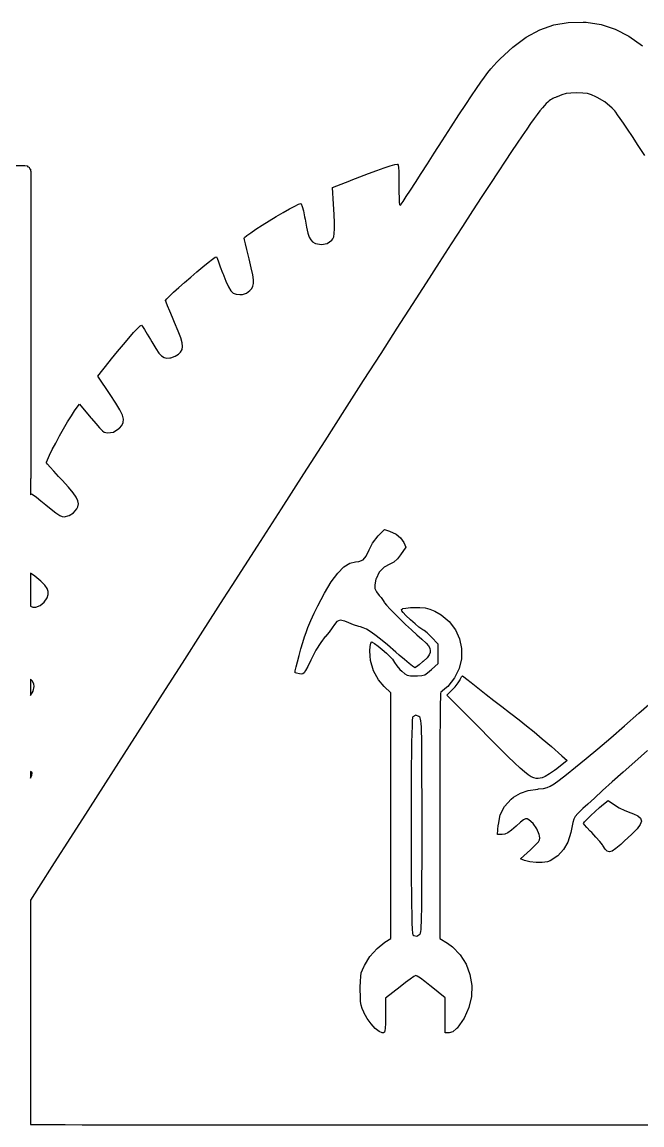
# Model space of a CAD drawing. Extents: x 48.4 to 111, y -108.5 to -46.5.
# Drawn here: x 95.73 to 100.87, y -84.86 to -75.72 of the extents above; entities that cross this region are included whole.
import ezdxf

# ---------------------------------------------------------------- set-up
doc = ezdxf.new("R2010")
doc.units = 0
doc.layers.add('BLACK', color=7, linetype='CONTINUOUS')

msp = doc.modelspace()

# ---------------------------------------------------------------- linework, layer by layer
at = {"layer": 'BLACK', "linetype": 'CONTINUOUS'}
for p, q in [((99.911946, -75.850251), (100.024599, -75.789079)), ((100.024599, -75.789079), (100.139932, -75.748191)), ((100.139932, -75.748191), (100.259562, -75.726874)), ((100.259562, -75.726874), (100.385102, -75.724413)), ((100.385102, -75.724413), (100.408125, -75.725915)), ((100.408125, -75.725915), (100.531578, -75.745077)), ((100.531578, -75.745077), (100.649391, -75.78324)), ((100.649391, -75.78324), (100.763312, -75.841262)), ((99.80036, -75.932422), (99.911946, -75.850251)), ((100.763312, -75.841262), (100.875085, -75.920003)), ((99.694946, -76.0295), (99.80036, -75.932422)), ((99.644258, -76.08282), (99.669006, -76.056115)), ((99.669006, -76.056115), (99.694946, -76.0295)), ((99.565986, -76.179525), (99.593867, -76.142919)), ((99.593867, -76.142919), (99.619585, -76.111219)), ((99.619585, -76.111219), (99.644258, -76.08282)), ((99.499258, -76.273878), (99.534823, -76.222643)), ((99.534823, -76.222643), (99.565986, -76.179525)), ((99.410452, -76.407122), (99.458174, -76.334836)), ((99.458174, -76.334836), (99.499258, -76.273878)), ((100.153643, -76.348747), (100.143433, -76.353062)), ((100.164601, -76.343963), (100.153643, -76.348747)), ((100.168114, -76.342343), (100.164601, -76.343963)), ((100.206782, -76.326013), (100.168114, -76.342343)), ((100.241946, -76.31654), (100.206782, -76.326013)), ((100.282588, -76.312202), (100.241946, -76.31654)), ((100.330236, -76.311266), (100.282588, -76.312202)), ((100.381083, -76.312258), (100.330236, -76.311266)), ((100.418587, -76.316539), (100.381083, -76.312258)), ((100.451845, -76.326067), (100.418587, -76.316539)), ((100.489953, -76.342798), (100.451845, -76.326067)), ((100.500357, -76.34787), (100.489953, -76.342798)), ((100.56295, -76.385589), (100.500357, -76.34787)), ((99.354973, -76.492342), (99.410452, -76.407122)), ((100.04568, -76.43528), (100.026076, -76.459594)), ((100.062806, -76.415341), (100.04568, -76.43528)), ((100.077814, -76.399239), (100.062806, -76.415341)), ((100.091062, -76.386436), (100.077814, -76.399239)), ((100.102907, -76.376394), (100.091062, -76.386436)), ((100.113708, -76.368573), (100.102907, -76.376394)), ((100.123824, -76.362437), (100.113708, -76.368573)), ((100.133613, -76.357446), (100.123824, -76.362437)), ((100.143433, -76.353062), (100.133613, -76.357446)), ((100.622767, -76.437104), (100.56295, -76.385589)), ((100.645151, -76.460259), (100.622767, -76.437104)), ((99.290618, -76.592103), (99.354973, -76.492342)), ((99.978004, -76.523501), (99.948819, -76.564171)), ((100.003637, -76.488822), (99.978004, -76.523501)), ((100.026076, -76.459594), (100.003637, -76.488822)), ((100.654351, -76.471586), (100.645151, -76.460259)), ((100.669303, -76.492041), (100.654351, -76.471586)), ((100.690273, -76.522033), (100.669303, -76.492041)), ((100.717524, -76.561973), (100.690273, -76.522033)), ((99.216268, -76.708008), (99.290618, -76.592103)), ((99.915723, -76.61137), (99.878358, -76.665635)), ((99.948819, -76.564171), (99.915723, -76.61137)), ((100.751324, -76.612271), (100.717524, -76.561973)), ((100.791938, -76.673338), (100.751324, -76.612271)), ((99.150143, -76.811398), (99.216268, -76.708008)), ((99.878358, -76.665635), (99.836366, -76.727506)), ((100.839631, -76.745584), (100.791938, -76.673338)), ((99.789389, -76.79752), (99.737067, -76.876216)), ((99.836366, -76.727506), (99.789389, -76.79752)), ((100.894668, -76.829419), (100.839631, -76.745584)), ((99.042228, -76.979641), (99.094519, -76.898279)), ((99.094519, -76.898279), (99.150143, -76.811398)), ((99.737067, -76.876216), (99.679044, -76.964132)), ((93.218, -76.912), (95.758, -76.912)), ((95.758, -76.912), (95.777134, -76.915806)), ((95.777134, -76.915806), (95.784167, -76.922839)), ((95.784167, -76.922839), (95.793355, -76.926645)), ((95.793355, -76.926645), (95.79716, -76.935832)), ((95.79716, -76.935832), (95.804194, -76.942866)), ((95.804194, -76.942866), (95.804195, -76.952814)), ((95.804195, -76.952814), (95.808, -76.962)), ((95.808, -76.962), (95.808, -79.502)), ((98.533444, -77.006174), (98.605469, -76.979174)), ((98.605469, -76.979174), (98.673856, -76.95437)), ((98.673856, -76.95437), (98.73515, -76.932971)), ((98.73515, -76.932971), (98.785896, -76.916188)), ((98.785896, -76.916188), (98.82264, -76.905231)), ((98.82264, -76.905231), (98.841928, -76.90131)), ((98.841928, -76.90131), (98.844959, -76.902043)), ((98.844959, -76.902043), (98.85024, -76.909778)), ((98.85024, -76.909778), (98.853894, -76.928316)), ((98.853894, -76.928316), (98.856181, -76.960575)), ((98.856181, -76.960575), (98.857363, -77.009472)), ((98.994591, -77.053451), (99.042228, -76.979641)), ((99.679044, -76.964132), (99.614959, -77.061807)), ((98.306538, -77.095557), (98.450061, -77.038581)), ((98.450061, -77.038581), (98.461235, -77.034159)), ((98.461235, -77.034159), (98.533444, -77.006174)), ((98.857363, -77.009472), (98.857699, -77.077922)), ((98.857699, -77.077922), (98.857836, -77.129663)), ((98.952931, -77.117673), (98.994591, -77.053451)), ((99.614959, -77.061807), (99.544456, -77.169778)), ((98.315194, -77.231642), (98.306538, -77.095557)), ((98.857836, -77.129663), (98.858582, -77.181618)), ((98.89283, -77.209217), (98.91857, -77.170273)), ((98.91857, -77.170273), (98.952931, -77.117673)), ((99.544456, -77.169778), (99.467176, -77.288585)), ((97.950117, -77.272128), (97.994071, -77.248528)), ((97.994071, -77.248528), (98.026575, -77.232902)), ((98.026575, -77.232902), (98.044358, -77.227246)), ((98.044358, -77.227246), (98.048119, -77.230419)), ((98.048119, -77.230419), (98.056679, -77.251265)), ((98.056679, -77.251265), (98.066356, -77.288093)), ((98.320336, -77.319001), (98.315194, -77.231642)), ((98.858582, -77.181618), (98.860203, -77.215762)), ((98.860203, -77.215762), (98.862953, -77.23477)), ((98.862953, -77.23477), (98.867084, -77.241317)), ((98.867084, -77.241317), (98.872849, -77.238077)), ((98.872849, -77.238077), (98.877033, -77.232471)), ((98.877033, -77.232471), (98.89283, -77.209217)), ((97.782267, -77.370821), (97.840944, -77.33527)), ((97.840944, -77.33527), (97.897985, -77.301707)), ((97.897985, -77.301707), (97.950117, -77.272128)), ((98.066356, -77.288093), (98.075971, -77.336819)), ((98.075971, -77.336819), (98.079449, -77.356824)), ((98.079449, -77.356824), (98.091773, -77.423152)), ((98.323205, -77.386835), (98.320336, -77.319001)), ((99.467176, -77.288585), (99.38276, -77.418764)), ((97.629126, -77.469446), (97.673087, -77.439905)), ((97.673087, -77.439905), (97.725225, -77.406364)), ((97.725225, -77.406364), (97.782267, -77.370821)), ((98.091773, -77.423152), (98.102813, -77.471564)), ((98.321638, -77.475322), (98.323679, -77.437992)), ((98.323679, -77.437992), (98.323205, -77.386835)), ((99.38276, -77.418764), (99.29085, -77.560855)), ((97.57646, -77.512695), (97.578816, -77.508552)), ((97.579028, -77.527959), (97.57646, -77.512695)), ((97.578816, -77.508552), (97.596612, -77.492994)), ((97.586091, -77.56078), (97.579028, -77.527959)), ((97.596612, -77.492994), (97.629126, -77.469446)), ((98.102813, -77.471564), (98.113924, -77.505546)), ((98.113924, -77.505546), (98.126465, -77.528581)), ((98.126465, -77.528581), (98.141793, -77.544152)), ((98.26298, -77.557539), (98.302496, -77.529464)), ((98.302496, -77.529464), (98.309523, -77.519894)), ((98.309523, -77.519894), (98.31696, -77.501673)), ((98.31696, -77.501673), (98.321638, -77.475322)), ((97.596686, -77.606907), (97.586091, -77.56078)), ((97.609853, -77.662092), (97.596686, -77.606907)), ((98.141793, -77.544152), (98.161265, -77.555743)), ((98.161265, -77.555743), (98.167445, -77.558543)), ((98.167445, -77.558543), (98.215544, -77.567683)), ((98.215544, -77.567683), (98.26298, -77.557539)), ((99.29085, -77.560855), (99.191087, -77.715397)), ((97.232805, -77.75147), (97.276261, -77.716303)), ((97.276261, -77.716303), (97.31148, -77.689045)), ((97.31148, -77.689045), (97.335662, -77.672098)), ((97.335662, -77.672098), (97.346007, -77.667864)), ((97.346007, -77.667864), (97.346077, -77.667961)), ((97.346077, -77.667961), (97.351135, -77.680156)), ((97.351135, -77.680156), (97.362178, -77.709089)), ((97.362178, -77.709089), (97.377629, -77.750574)), ((97.615796, -77.686452), (97.609853, -77.662092)), ((97.633681, -77.760972), (97.615796, -77.686452)), ((99.191087, -77.715397), (99.083114, -77.882926)), ((97.132382, -77.83592), (97.183912, -77.792143)), ((97.183912, -77.792143), (97.232805, -77.75147)), ((97.377629, -77.750574), (97.395911, -77.800425)), ((97.395911, -77.800425), (97.397221, -77.804014)), ((97.397221, -77.804014), (97.422457, -77.870043)), ((97.645755, -77.817284), (97.633681, -77.760972)), ((97.032608, -77.923178), (97.081014, -77.880399)), ((97.081014, -77.880399), (97.132382, -77.83592)), ((97.422457, -77.870043), (97.443993, -77.917512)), ((97.652107, -77.858873), (97.645755, -77.817284)), ((97.647986, -77.911814), (97.652821, -77.889222)), ((97.652821, -77.889222), (97.652107, -77.858873)), ((99.083114, -77.882926), (98.966572, -78.063982)), ((96.933166, -78.017291), (96.955885, -77.994026)), ((96.955885, -77.994026), (96.989965, -77.961854)), ((96.989965, -77.961854), (97.032608, -77.923178)), ((97.443993, -77.917512), (97.464168, -77.949343)), ((97.464168, -77.949343), (97.485325, -77.968461)), ((97.485325, -77.968461), (97.509804, -77.977789)), ((97.509804, -77.977789), (97.539947, -77.980248)), ((97.539947, -77.980248), (97.56264, -77.979215)), ((97.56264, -77.979215), (97.593877, -77.970062)), ((97.593877, -77.970062), (97.62228, -77.947396)), ((97.62228, -77.947396), (97.637687, -77.930134)), ((97.637687, -77.930134), (97.647986, -77.911814)), ((96.924601, -78.029415), (96.92461, -78.029247)), ((96.928868, -78.043441), (96.924601, -78.029415)), ((96.92461, -78.029247), (96.933166, -78.017291)), ((96.940671, -78.074342), (96.928868, -78.043441)), ((96.958518, -78.118405), (96.940671, -78.074342)), ((98.966572, -78.063982), (98.841103, -78.259103)), ((96.980915, -78.171922), (96.958518, -78.118405)), ((96.998577, -78.213199), (96.980915, -78.171922)), ((96.659389, -78.296085), (96.691373, -78.26178)), ((96.691373, -78.26178), (96.713537, -78.240339)), ((96.713537, -78.240339), (96.723798, -78.234129)), ((96.723798, -78.234129), (96.7317, -78.244641)), ((96.7317, -78.244641), (96.748431, -78.270759)), ((97.028887, -78.285044), (96.998577, -78.213199)), ((98.841103, -78.259103), (98.706348, -78.468827)), ((96.574291, -78.393825), (96.619667, -78.340889)), ((96.619667, -78.340889), (96.659389, -78.296085)), ((96.748431, -78.270759), (96.77146, -78.308471)), ((96.77146, -78.308471), (96.798306, -78.353795)), ((96.798306, -78.353795), (96.809575, -78.372998)), ((97.04982, -78.339982), (97.028887, -78.285044)), ((97.0618, -78.381332), (97.04982, -78.339982)), ((96.474906, -78.51463), (96.525343, -78.452528)), ((96.525343, -78.452528), (96.574291, -78.393825)), ((96.809575, -78.372998), (96.842706, -78.427542)), ((96.842706, -78.427542), (96.868859, -78.465605)), ((97.048256, -78.457063), (97.060594, -78.436552)), ((97.060594, -78.436552), (97.06525, -78.412415)), ((97.06525, -78.412415), (97.0618, -78.381332)), ((96.362997, -78.655691), (96.456177, -78.538132)), ((96.456177, -78.538132), (96.474906, -78.51463)), ((96.868859, -78.465605), (96.890809, -78.4898)), ((96.890809, -78.4898), (96.911329, -78.502739)), ((96.911329, -78.502739), (96.933192, -78.507032)), ((96.933192, -78.507032), (96.959171, -78.505294)), ((96.959171, -78.505294), (96.966418, -78.504081)), ((96.966418, -78.504081), (97.003263, -78.492023)), ((97.003263, -78.492023), (97.031893, -78.474271)), ((97.031893, -78.474271), (97.048256, -78.457063)), ((98.706348, -78.468827), (98.561948, -78.693692)), ((96.465596, -78.808987), (96.362997, -78.655691)), ((98.561948, -78.693692), (98.407547, -78.934237)), ((96.51187, -78.879776), (96.465596, -78.808987)), ((96.190494, -78.914706), (96.211827, -78.88836)), ((96.211827, -78.88836), (96.304747, -79.000916)), ((96.545127, -78.93557), (96.51187, -78.879776)), ((96.112778, -79.035112), (96.143528, -78.984296)), ((96.143528, -78.984296), (96.170062, -78.943019)), ((96.170062, -78.943019), (96.190494, -78.914706)), ((96.304747, -79.000916), (96.309785, -79.006998)), ((96.566083, -78.979164), (96.545127, -78.93557)), ((96.575453, -79.013359), (96.566083, -78.979164)), ((98.407547, -78.934237), (98.242785, -79.191)), ((96.046168, -79.151655), (96.079696, -79.09204)), ((96.079696, -79.09204), (96.112778, -79.035112)), ((96.309785, -79.006998), (96.345703, -79.049187)), ((96.345703, -79.049187), (96.377355, -79.084448)), ((96.377355, -79.084448), (96.401475, -79.109246)), ((96.491391, -79.119665), (96.537678, -79.090676)), ((96.537678, -79.090676), (96.541214, -79.08752)), ((96.541214, -79.08752), (96.562303, -79.064738)), ((96.562303, -79.064738), (96.573955, -79.040951)), ((96.573955, -79.040951), (96.575453, -79.013359)), ((96.014079, -79.21053), (96.046168, -79.151655)), ((96.401475, -79.109246), (96.414796, -79.120046)), ((96.414796, -79.120046), (96.444168, -79.126836)), ((96.444168, -79.126836), (96.491391, -79.119665)), ((95.961762, -79.312356), (95.985315, -79.265239)), ((95.985315, -79.265239), (96.014079, -79.21053)), ((98.242785, -79.191), (98.067303, -79.46452)), ((95.937825, -79.37011), (95.945303, -79.348455)), ((95.945303, -79.348455), (95.961762, -79.312356)), ((95.937771, -79.373961), (95.937825, -79.37011)), ((95.946236, -79.38497), (95.937771, -79.373961)), ((95.967449, -79.409394), (95.946236, -79.38497)), ((95.998759, -79.444272), (95.967449, -79.409394)), ((96.03752, -79.486642), (95.998759, -79.444272)), ((95.808, -79.502), (95.804504, -79.510439)), ((95.804504, -79.510439), (95.804519, -79.639757)), ((96.066475, -79.517892), (96.03752, -79.486642)), ((96.120111, -79.576697), (96.066475, -79.517892)), ((98.067303, -79.46452), (97.880744, -79.755334)), ((95.804519, -79.639757), (95.813858, -79.632372)), ((95.813858, -79.632372), (95.814196, -79.632407)), ((95.814196, -79.632407), (95.827429, -79.640183)), ((95.827429, -79.640183), (95.853794, -79.659616)), ((96.158959, -79.622881), (96.120111, -79.576697)), ((96.184499, -79.659331), (96.158959, -79.622881)), ((95.853794, -79.659616), (95.889632, -79.687906)), ((95.889632, -79.687906), (95.931286, -79.722253)), ((95.931286, -79.722253), (95.931689, -79.722591)), ((95.931689, -79.722591), (95.975338, -79.757945)), ((96.198217, -79.688932), (96.184499, -79.659331)), ((96.196117, -79.739132), (96.201595, -79.714571)), ((96.201595, -79.714571), (96.198217, -79.688932)), ((95.975338, -79.757945), (96.015339, -79.787956)), ((96.015339, -79.787956), (96.047277, -79.809462)), ((96.047277, -79.809462), (96.066738, -79.8193)), ((96.066738, -79.8193), (96.085212, -79.821133)), ((96.085212, -79.821133), (96.124801, -79.811652)), ((96.124801, -79.811652), (96.161993, -79.788393)), ((96.161993, -79.788393), (96.188656, -79.755604)), ((96.188656, -79.755604), (96.196117, -79.739132)), ((97.880744, -79.755334), (97.68275, -80.063982)), ((98.638238, -80.039731), (98.685608, -79.978964)), ((98.685608, -79.978964), (98.736885, -79.926574)), ((98.736885, -79.926574), (98.779641, -79.94166)), ((98.779641, -79.94166), (98.833399, -79.965287)), ((98.833399, -79.965287), (98.871515, -79.994664)), ((98.871515, -79.994664), (98.897068, -80.033011)), ((97.68275, -80.063982), (97.472961, -80.391)), ((98.587099, -80.146063), (98.610376, -80.095881)), ((98.610376, -80.095881), (98.638238, -80.039731)), ((98.915896, -80.072688), (98.871241, -80.136313)), ((98.897068, -80.033011), (98.915896, -80.072688)), ((98.525393, -80.19179), (98.560006, -80.176966)), ((98.560006, -80.176966), (98.587099, -80.146063)), ((98.845304, -80.170141), (98.815137, -80.198444)), ((98.871241, -80.136313), (98.845304, -80.170141)), ((98.350619, -80.286943), (98.401726, -80.235269)), ((98.401726, -80.235269), (98.450236, -80.204502)), ((98.450236, -80.204502), (98.496426, -80.194319)), ((98.496426, -80.194319), (98.525393, -80.19179)), ((98.734932, -80.238363), (98.692476, -80.280261)), ((98.783138, -80.214602), (98.734932, -80.238363)), ((98.815137, -80.198444), (98.783138, -80.214602)), ((95.840493, -80.314195), (95.804597, -80.286879)), ((95.804597, -80.286879), (95.80463, -80.560727)), ((95.889355, -80.354492), (95.840493, -80.314195)), ((95.922988, -80.387393), (95.889355, -80.354492)), ((98.239503, -80.454308), (98.296636, -80.359848)), ((98.296636, -80.359848), (98.350619, -80.286943)), ((98.666838, -80.338684), (98.65779, -80.383536)), ((98.667697, -80.335249), (98.666838, -80.338684)), ((98.692476, -80.280261), (98.667697, -80.335249)), ((95.943188, -80.415343), (95.922988, -80.387393)), ((95.951752, -80.440788), (95.943188, -80.415343)), ((95.950477, -80.466173), (95.951752, -80.440788)), ((97.472961, -80.391), (97.402479, -80.500872)), ((98.184385, -80.559584), (98.239503, -80.454308)), ((98.65779, -80.383536), (98.658399, -80.41576)), ((98.658399, -80.41576), (98.670202, -80.443228)), ((98.670202, -80.443228), (98.694734, -80.473812)), ((95.885494, -80.554996), (95.918683, -80.527747)), ((95.918683, -80.527747), (95.942021, -80.491905)), ((95.942021, -80.491905), (95.950477, -80.466173)), ((97.402479, -80.500872), (97.230601, -80.768872)), ((98.694734, -80.473812), (98.709157, -80.49054)), ((98.709157, -80.49054), (98.727071, -80.514322)), ((98.727071, -80.514322), (98.73407, -80.52826)), ((98.73407, -80.52826), (98.737581, -80.534351)), ((98.737581, -80.534351), (98.75479, -80.554381)), ((95.80463, -80.560727), (95.824663, -80.568779)), ((95.824663, -80.568779), (95.849237, -80.569207)), ((95.849237, -80.569207), (95.885494, -80.554996)), ((98.127969, -80.680713), (98.15585, -80.619176)), ((98.15585, -80.619176), (98.184385, -80.559584)), ((98.75479, -80.554381), (98.783797, -80.584978)), ((98.783797, -80.584978), (98.82175, -80.623349)), ((98.82175, -80.623349), (98.8658, -80.666699)), ((98.880041, -80.590134), (98.887644, -80.583341)), ((98.880718, -80.599752), (98.880041, -80.590134)), ((98.891832, -80.615181), (98.880718, -80.599752)), ((98.887644, -80.583341), (98.890243, -80.582113)), ((98.890243, -80.582113), (98.914613, -80.57668)), ((98.915539, -80.639408), (98.891832, -80.615181)), ((98.914613, -80.57668), (98.95295, -80.572866)), ((98.953995, -80.675419), (98.915539, -80.639408)), ((98.95295, -80.572866), (98.998185, -80.571433)), ((98.998185, -80.571433), (99.031211, -80.571932)), ((99.031211, -80.571932), (99.075745, -80.575887)), ((99.075745, -80.575887), (99.11384, -80.585476)), ((99.11384, -80.585476), (99.155531, -80.602692)), ((99.155531, -80.602692), (99.208578, -80.632447)), ((99.208578, -80.632447), (99.274731, -80.688697)), ((98.104005, -80.736797), (98.127969, -80.680713)), ((98.322453, -80.71412), (98.305562, -80.740705)), ((98.343528, -80.687148), (98.322453, -80.71412)), ((98.371722, -80.67782), (98.343528, -80.687148)), ((98.410042, -80.685776), (98.371722, -80.67782)), ((98.441341, -80.699807), (98.410042, -80.685776)), ((98.480847, -80.71652), (98.441341, -80.699807)), ((98.52592, -80.730935), (98.480847, -80.71652)), ((98.5382, -80.73397), (98.52592, -80.730935)), ((98.562246, -80.74116), (98.5382, -80.73397)), ((98.8658, -80.666699), (98.913096, -80.712234)), ((98.913096, -80.712234), (98.960787, -80.757158)), ((98.954374, -80.675769), (98.953995, -80.675419)), ((98.991513, -80.708972), (98.954374, -80.675769)), ((99.023303, -80.735516), (98.991513, -80.708972)), ((99.045762, -80.752183), (99.023303, -80.735516)), ((99.274731, -80.688697), (99.324957, -80.75638)), ((97.230601, -80.768872), (97.061822, -81.032136)), ((98.060944, -80.862844), (98.075384, -80.815709)), ((98.075384, -80.815709), (98.08768, -80.778744)), ((98.08768, -80.778744), (98.104005, -80.736797)), ((98.24732, -80.813358), (98.21025, -80.861907)), ((98.248123, -80.81246), (98.24732, -80.813358)), ((98.278788, -80.776156), (98.248123, -80.81246)), ((98.305562, -80.740705), (98.278788, -80.776156)), ((98.588544, -80.753213), (98.562246, -80.74116)), ((98.61935, -80.771761), (98.588544, -80.753213)), ((98.656924, -80.798442), (98.61935, -80.771761)), ((98.703521, -80.83489), (98.656924, -80.798442)), ((98.960787, -80.757158), (99.006022, -80.798678)), ((99.006022, -80.798678), (99.045951, -80.833999)), ((99.054061, -80.756266), (99.045762, -80.752183)), ((99.067454, -80.763771), (99.054061, -80.756266)), ((99.091392, -80.783575), (99.067454, -80.763771)), ((99.121015, -80.811609), (99.091392, -80.783575)), ((99.125007, -80.815624), (99.121015, -80.811609)), ((99.183628, -80.874981), (99.125007, -80.815624)), ((99.324957, -80.75638), (99.358718, -80.832334)), ((98.030433, -80.969975), (98.04556, -80.915736)), ((98.04556, -80.915736), (98.060944, -80.862844)), ((98.21025, -80.861907), (98.170198, -80.926526)), ((98.617215, -80.931649), (98.619763, -80.894332)), ((98.619763, -80.894332), (98.625236, -80.867626)), ((98.625236, -80.867626), (98.633213, -80.857416)), ((98.633213, -80.857416), (98.636923, -80.858383)), ((98.636923, -80.858383), (98.656193, -80.870062)), ((98.656193, -80.870062), (98.685016, -80.891847)), ((98.685016, -80.891847), (98.718831, -80.919771)), ((98.761399, -80.882739), (98.703521, -80.83489)), ((98.832817, -80.943627), (98.761399, -80.882739)), ((99.045951, -80.833999), (99.047375, -80.835226)), ((99.047375, -80.835226), (99.082713, -80.867102)), ((99.082713, -80.867102), (99.103638, -80.890518)), ((99.103638, -80.890518), (99.113636, -80.910302)), ((99.113636, -80.910302), (99.116194, -80.931283)), ((99.183628, -80.955069), (99.183628, -80.874981)), ((99.358718, -80.832334), (99.375474, -80.913397)), ((99.375474, -80.913397), (99.374687, -80.996407)), ((98.016763, -81.021148), (98.030433, -80.969975)), ((98.126776, -81.009481), (98.102033, -81.059776)), ((98.13049, -81.001856), (98.126776, -81.009481)), ((98.170198, -80.926526), (98.13049, -81.001856)), ((98.618013, -80.973692), (98.617215, -80.931649)), ((98.622154, -81.012046), (98.618013, -80.973692)), ((98.718831, -80.919771), (98.753073, -80.949866)), ((98.753073, -80.949866), (98.783181, -80.978166)), ((98.783181, -80.978166), (98.804592, -81.000704)), ((98.804592, -81.000704), (98.812743, -81.013511)), ((98.859899, -80.966996), (98.832817, -80.943627)), ((98.903717, -81.004355), (98.859899, -80.966996)), ((98.941732, -81.035759), (98.903717, -81.004355)), ((99.090038, -80.988988), (99.057383, -81.019509)), ((99.108115, -80.965726), (99.090038, -80.988988)), ((99.115406, -80.944035), (99.108115, -80.965726)), ((99.116194, -80.931283), (99.115406, -80.944035)), ((99.183628, -81.035156), (99.183628, -80.955069)), ((99.374687, -80.996407), (99.355816, -81.0782)), ((97.061822, -81.032136), (96.896553, -81.290019)), ((97.996501, -81.112153), (97.998597, -81.096649)), ((97.998597, -81.096649), (98.005751, -81.064843)), ((98.005751, -81.064843), (98.016763, -81.021148)), ((98.084314, -81.093347), (98.071132, -81.113304)), ((98.102033, -81.059776), (98.084314, -81.093347)), ((98.645433, -81.096973), (98.622154, -81.012046)), ((98.6869, -81.171051), (98.645433, -81.096973)), ((98.812743, -81.013511), (98.819601, -81.02898)), ((98.819601, -81.02898), (98.838684, -81.054742)), ((98.838684, -81.054742), (98.865705, -81.084619)), ((98.865705, -81.084619), (98.880587, -81.099633)), ((98.880587, -81.099633), (98.905202, -81.121964)), ((98.970636, -81.058552), (98.941732, -81.035759)), ((98.987122, -81.070076), (98.970636, -81.058552)), ((98.989339, -81.070956), (98.987122, -81.070076)), ((99.001835, -81.064053), (98.989339, -81.070956)), ((99.025866, -81.045925), (99.001835, -81.064053)), ((99.056314, -81.020443), (99.025866, -81.045925)), ((99.057383, -81.019509), (99.056314, -81.020443)), ((99.094727, -81.114109), (99.126218, -81.086773)), ((99.126218, -81.086773), (99.183628, -81.035156)), ((99.355816, -81.0782), (99.318325, -81.155616)), ((95.818333, -81.179876), (95.804703, -81.165831)), ((95.804703, -81.165831), (95.80472, -81.301031)), ((95.831327, -81.205267), (95.818333, -81.179876)), ((97.996761, -81.112879), (97.996501, -81.112153)), ((98.008531, -81.116796), (97.996761, -81.112879)), ((98.033084, -81.122382), (98.008531, -81.116796)), ((98.033957, -81.122557), (98.033084, -81.122382)), ((98.048439, -81.124801), (98.033957, -81.122557)), ((98.060002, -81.122752), (98.048439, -81.124801)), ((98.071132, -81.113304), (98.060002, -81.122752)), ((98.735186, -81.22585), (98.6869, -81.171051)), ((98.905202, -81.121964), (98.926578, -81.133478)), ((98.926578, -81.133478), (98.953245, -81.137759)), ((98.953245, -81.137759), (98.993738, -81.13839)), ((98.993738, -81.13839), (99.012005, -81.138325)), ((99.012005, -81.138325), (99.046332, -81.136491)), ((99.046332, -81.136491), (99.071002, -81.12955)), ((99.071002, -81.12955), (99.094727, -81.114109)), ((99.318325, -81.155616), (99.261673, -81.225491)), ((99.34873, -81.196055), (99.36415, -81.170418)), ((99.36415, -81.170418), (99.364439, -81.169725)), ((99.364439, -81.169725), (99.375362, -81.14757)), ((99.375362, -81.14757), (99.383223, -81.13839)), ((99.383223, -81.13839), (99.383442, -81.138428)), ((99.383442, -81.138428), (99.395024, -81.146047)), ((99.395024, -81.146047), (99.420179, -81.165009)), ((99.420179, -81.165009), (99.45537, -81.192591)), ((99.45537, -81.192591), (99.497059, -81.226067)), ((95.80472, -81.301031), (95.825768, -81.264472)), ((95.825768, -81.264472), (95.834424, -81.227501)), ((95.834424, -81.227501), (95.831327, -81.205267)), ((98.790144, -81.278876), (98.735186, -81.22585)), ((98.790184, -82.296), (98.790144, -81.278876)), ((99.203796, -81.27331), (99.202486, -81.285768)), ((99.203888, -81.273257), (99.203796, -81.27331)), ((99.216114, -81.26596), (99.203888, -81.273257)), ((99.23873, -81.247011), (99.216114, -81.26596)), ((99.261673, -81.225491), (99.23873, -81.247011)), ((99.254376, -81.297162), (99.30263, -81.249805)), ((99.30263, -81.249805), (99.323083, -81.228129)), ((99.323083, -81.228129), (99.34873, -81.196055)), ((99.497059, -81.226067), (99.525794, -81.24915)), ((99.525794, -81.24915), (99.580807, -81.292602)), ((96.896553, -81.290019), (96.735205, -81.541876)), ((99.200089, -81.371476), (99.199028, -81.441567)), ((99.201245, -81.319017), (99.200089, -81.371476)), ((99.202486, -81.285768), (99.201245, -81.319017)), ((99.519644, -81.564319), (99.254376, -81.297162)), ((99.580807, -81.292602), (99.644294, -81.342096)), ((99.644294, -81.342096), (99.7105, -81.393156)), ((100.845686, -81.447935), (100.968293, -81.339739)), ((98.99686, -81.465085), (98.972336, -81.477806)), ((99.022915, -81.474716), (98.99686, -81.465085)), ((99.199028, -81.441567), (99.198077, -81.527709)), ((99.7105, -81.393156), (99.773672, -81.441304)), ((99.773672, -81.441304), (99.785606, -81.450349)), ((99.785606, -81.450349), (99.852171, -81.501499)), ((100.726454, -81.552042), (100.845686, -81.447935)), ((96.735205, -81.541876), (96.57819, -81.787063)), ((98.966148, -81.554269), (98.964211, -81.616431)), ((98.968336, -81.509188), (98.966148, -81.554269)), ((98.970775, -81.48327), (98.968336, -81.509188)), ((98.972336, -81.477806), (98.970775, -81.48327)), ((99.031099, -81.48198), (99.022915, -81.474716)), ((99.034364, -81.487035), (99.031099, -81.48198)), ((99.037206, -81.496203), (99.034364, -81.487035)), ((99.039653, -81.510945), (99.037206, -81.496203)), ((99.041734, -81.532725), (99.039653, -81.510945)), ((99.043479, -81.563005), (99.041734, -81.532725)), ((99.198077, -81.527709), (99.197249, -81.628323)), ((99.852171, -81.501499), (99.914838, -81.551099)), ((99.914838, -81.551099), (99.977673, -81.602522)), ((100.612456, -81.650467), (100.726454, -81.552042)), ((98.964211, -81.616431), (98.962526, -81.693593)), ((99.044915, -81.603248), (99.043479, -81.563005)), ((99.046071, -81.654915), (99.044915, -81.603248)), ((99.197249, -81.628323), (99.196556, -81.741829)), ((99.613728, -81.659017), (99.519644, -81.564319)), ((99.977673, -81.602522), (100.044747, -81.659144)), ((98.962526, -81.693593), (98.961092, -81.783672)), ((99.046977, -81.719469), (99.046071, -81.654915)), ((99.047661, -81.798372), (99.046977, -81.719469)), ((99.693462, -81.738944), (99.613728, -81.659017)), ((99.760334, -81.805279), (99.693462, -81.738944)), ((100.044747, -81.659144), (100.120128, -81.724341)), ((100.120128, -81.724341), (100.207884, -81.801487)), ((100.505549, -81.741615), (100.612456, -81.650467)), ((96.57819, -81.787063), (96.42592, -82.024937)), ((98.961092, -81.783672), (98.95991, -81.884586)), ((99.048151, -81.893088), (99.047661, -81.798372)), ((99.196556, -81.741829), (99.196013, -81.866649)), ((99.815828, -81.859205), (99.760334, -81.805279)), ((100.207884, -81.801487), (100.252382, -81.840823)), ((100.320439, -81.895703), (100.40759, -81.823891)), ((100.40759, -81.823891), (100.505549, -81.741615)), ((100.917683, -81.757931), (100.812968, -81.850291)), ((98.95991, -81.884586), (98.958978, -81.994253)), ((99.048477, -82.005077), (99.048151, -81.893088)), ((99.196013, -81.866649), (99.195631, -82.001202)), ((99.861429, -81.901902), (99.815828, -81.859205)), ((99.898625, -81.934552), (99.861429, -81.901902)), ((100.145766, -81.922345), (100.104714, -81.950321)), ((100.166138, -81.907158), (100.145766, -81.922345)), ((100.252382, -81.840823), (100.166138, -81.907158)), ((100.245953, -81.955456), (100.320439, -81.895703)), ((100.812968, -81.850291), (100.714725, -81.937261)), ((95.815681, -81.93742), (95.804796, -81.929906)), ((95.804796, -81.929906), (95.804802, -81.985295)), ((95.804802, -81.985295), (95.816564, -81.959743)), ((95.819447, -81.942822), (95.815681, -81.93742)), ((95.816564, -81.959743), (95.819447, -81.942822)), ((98.958978, -81.994253), (98.958299, -82.110592)), ((99.048667, -82.135804), (99.048477, -82.005077)), ((99.195631, -82.001202), (99.195425, -82.143909)), ((99.928899, -81.958336), (99.898625, -81.934552)), ((99.953739, -81.974435), (99.928899, -81.958336)), ((99.974629, -81.984031), (99.953739, -81.974435)), ((99.993055, -81.988305), (99.974629, -81.984031)), ((100.010504, -81.988439), (99.993055, -81.988305)), ((100.02846, -81.985612), (100.010504, -81.988439)), ((100.044792, -81.98187), (100.02846, -81.985612)), ((100.069061, -81.97139), (100.044792, -81.98187)), ((100.104714, -81.950321), (100.069061, -81.97139)), ((100.142266, -82.03335), (100.1839, -82.003108)), ((100.1839, -82.003108), (100.18599, -82.001556)), ((100.18599, -82.001556), (100.245953, -81.955456)), ((100.714725, -81.937261), (100.624704, -82.017285)), ((96.42592, -82.024937), (96.278804, -82.254852)), ((99.863448, -82.110021), (99.928301, -82.088078)), ((99.928301, -82.088078), (100.008153, -82.075896)), ((100.008153, -82.075896), (100.013601, -82.075399)), ((100.013601, -82.075399), (100.054117, -82.070913)), ((100.054117, -82.070913), (100.08439, -82.064346)), ((100.08439, -82.064346), (100.111434, -82.052794)), ((100.111434, -82.052794), (100.142266, -82.03335)), ((100.544658, -82.088808), (100.476339, -82.150274)), ((100.624704, -82.017285), (100.544658, -82.088808)), ((98.958299, -82.110592), (98.95787, -82.23152)), ((99.04875, -82.28673), (99.048667, -82.135804)), ((99.195425, -82.143909), (99.195407, -82.293191)), ((99.731971, -82.221249), (99.78672, -82.161052)), ((99.78672, -82.161052), (99.807356, -82.144124)), ((99.807356, -82.144124), (99.863448, -82.110021)), ((100.476339, -82.150274), (100.421499, -82.200127)), ((100.55255, -82.200304), (100.589657, -82.169396)), ((100.589657, -82.169396), (100.642461, -82.207383)), ((96.278804, -82.254852), (96.137256, -82.476164)), ((98.95787, -82.23152), (98.957693, -82.354955)), ((99.048761, -82.380292), (99.04875, -82.28673)), ((99.697387, -82.289327), (99.731971, -82.221249)), ((100.338568, -82.278665), (100.317948, -82.30283)), ((100.370966, -82.247111), (100.338568, -82.278665)), ((100.38189, -82.23681), (100.370966, -82.247111)), ((100.421499, -82.200127), (100.38189, -82.23681)), ((100.448071, -82.295335), (100.483316, -82.261885)), ((100.483316, -82.261885), (100.519433, -82.228955)), ((100.519433, -82.228955), (100.55255, -82.200304)), ((100.642461, -82.207383), (100.642681, -82.20754)), ((100.642681, -82.20754), (100.680839, -82.230557)), ((100.680839, -82.230557), (100.729992, -82.254412)), ((100.729992, -82.254412), (100.779557, -82.273963)), ((100.779557, -82.273963), (100.800247, -82.281374)), ((100.800247, -82.281374), (100.837906, -82.298833)), ((98.790225, -83.313124), (98.790184, -82.296)), ((98.957693, -82.354955), (98.957768, -82.478816)), ((99.195407, -82.293191), (99.195453, -82.380292)), ((99.675121, -82.453345), (99.68069, -82.375514)), ((99.68069, -82.375514), (99.681221, -82.368823)), ((99.681221, -82.368823), (99.697387, -82.289327)), ((99.864372, -82.351467), (99.82748, -82.383825)), ((99.888987, -82.332034), (99.864372, -82.351467)), ((99.905708, -82.32336), (99.888987, -82.332034)), ((99.918917, -82.323281), (99.905708, -82.32336)), ((99.932999, -82.329632), (99.918917, -82.323281)), ((99.934966, -82.330729), (99.932999, -82.329632)), ((99.97031, -82.36066), (99.934966, -82.330729)), ((100.000664, -82.404322), (99.97031, -82.36066)), ((100.297297, -82.354178), (100.289896, -82.393953)), ((100.305419, -82.325903), (100.297297, -82.354178)), ((100.317948, -82.30283), (100.305419, -82.325903)), ((100.386194, -82.361772), (100.386298, -82.361212)), ((100.393679, -82.372778), (100.386194, -82.361772)), ((100.386298, -82.361212), (100.395689, -82.348758)), ((100.413636, -82.395214), (100.393679, -82.372778)), ((100.395689, -82.348758), (100.417571, -82.325546)), ((100.417571, -82.325546), (100.448071, -82.295335)), ((100.856709, -82.369378), (100.830078, -82.405379)), ((100.837906, -82.298833), (100.860171, -82.318034)), ((100.86659, -82.340906), (100.856709, -82.369378)), ((100.860171, -82.318034), (100.86659, -82.340906)), ((99.048725, -82.543128), (99.048761, -82.380292)), ((99.195453, -82.380292), (99.195947, -83.313124)), ((99.712189, -82.453345), (99.675121, -82.453345)), ((99.734551, -82.450065), (99.712189, -82.453345)), ((99.759112, -82.438383), (99.734551, -82.450065)), ((99.790451, -82.415539), (99.759112, -82.438383)), ((99.82748, -82.383825), (99.790451, -82.415539)), ((100.020233, -82.452983), (100.000664, -82.404322)), ((100.022307, -82.46236), (100.020233, -82.452983)), ((100.024936, -82.481409), (100.022307, -82.46236)), ((100.281481, -82.436), (100.256929, -82.514552)), ((100.289896, -82.393953), (100.281481, -82.436)), ((100.442317, -82.424945), (100.413636, -82.395214)), ((100.454259, -82.436839), (100.442317, -82.424945)), ((100.489467, -82.473422), (100.454259, -82.436839)), ((100.786242, -82.450839), (100.724751, -82.507686)), ((100.830078, -82.405379), (100.786242, -82.450839)), ((96.137256, -82.476164), (96.001685, -82.688229)), ((98.957768, -82.478816), (98.958093, -82.60102)), ((99.048598, -82.684948), (99.048725, -82.543128)), ((99.958661, -82.567325), (99.992315, -82.535857)), ((99.992315, -82.535857), (100.012723, -82.513892)), ((100.012723, -82.513892), (100.022669, -82.497164)), ((100.022669, -82.497164), (100.024936, -82.481409)), ((100.256929, -82.514552), (100.221981, -82.577321)), ((100.521159, -82.509645), (100.489467, -82.473422)), ((100.543471, -82.538736), (100.521159, -82.509645)), ((100.546387, -82.543257), (100.543471, -82.538736)), ((100.565743, -82.573008), (100.546387, -82.543257)), ((100.695431, -82.533804), (100.653893, -82.568942)), ((100.724751, -82.507686), (100.695431, -82.533804)), ((98.958093, -82.60102), (98.95867, -82.719485)), ((99.863584, -82.653836), (99.946718, -82.578208)), ((99.8973, -82.667255), (99.863584, -82.653836)), ((99.946718, -82.578208), (99.958661, -82.567325)), ((100.174123, -82.628197), (100.11084, -82.67107)), ((100.221981, -82.577321), (100.174123, -82.628197)), ((100.582807, -82.591123), (100.565743, -82.573008)), ((100.600945, -82.59693), (100.582807, -82.591123)), ((100.623519, -82.58976), (100.600945, -82.59693)), ((100.653893, -82.568942), (100.623519, -82.58976)), ((96.001685, -82.688229), (95.872503, -82.890402)), ((98.95867, -82.719485), (98.959499, -82.83213)), ((99.048351, -82.807215), (99.048598, -82.684948)), ((99.941288, -82.679185), (99.8973, -82.667255)), ((99.993342, -82.685207), (99.941288, -82.679185)), ((100.045421, -82.685177), (99.993342, -82.685207)), ((100.08949, -82.678951), (100.045421, -82.685177)), ((100.11084, -82.67107), (100.08949, -82.678951)), ((98.959499, -82.83213), (98.960578, -82.936872)), ((99.047956, -82.911392), (99.048351, -82.807215)), ((95.872503, -82.890402), (95.804925, -82.996222)), ((99.047384, -82.99894), (99.047956, -82.911392)), ((95.804925, -82.996222), (95.805149, -84.853613)), ((98.960578, -82.936872), (98.96191, -83.031629)), ((99.046606, -83.071323), (99.047384, -82.99894)), ((98.96191, -83.031629), (98.963492, -83.11432)), ((99.045593, -83.130002), (99.046606, -83.071323)), ((98.963492, -83.11432), (98.965326, -83.182863)), ((98.965326, -83.182863), (98.967411, -83.235175)), ((99.042748, -83.212101), (99.044316, -83.176441)), ((99.044316, -83.176441), (99.045593, -83.130002)), ((98.967411, -83.235175), (98.969748, -83.269174)), ((98.969748, -83.269174), (98.972336, -83.282779)), ((98.972336, -83.282779), (98.979566, -83.288948)), ((98.979566, -83.288948), (99.00451, -83.294956)), ((99.00451, -83.294956), (99.031099, -83.278605)), ((99.031099, -83.278605), (99.032976, -83.276204)), ((99.032976, -83.276204), (99.036001, -83.269034)), ((99.036001, -83.269034), (99.038619, -83.256935)), ((99.038619, -83.256935), (99.040858, -83.238444)), ((99.040858, -83.238444), (99.042748, -83.212101)), ((98.675952, -83.395864), (98.739775, -83.344996)), ((98.739775, -83.344996), (98.790225, -83.313124)), ((99.195947, -83.313124), (99.258677, -83.35246)), ((99.258677, -83.35246), (99.300738, -83.382552)), ((99.300738, -83.382552), (99.365827, -83.448637)), ((98.570885, -83.537208), (98.617641, -83.462252)), ((98.617641, -83.462252), (98.675952, -83.395864)), ((99.365827, -83.448637), (99.414375, -83.525871)), ((98.554769, -83.571821), (98.568414, -83.542161)), ((98.568414, -83.542161), (98.570885, -83.537208)), ((99.414375, -83.525871), (99.446039, -83.611252)), ((98.538116, -83.666391), (98.540596, -83.62788)), ((98.540596, -83.62788), (98.545822, -83.598375)), ((98.545822, -83.598375), (98.554769, -83.571821)), ((98.951726, -83.649916), (98.912945, -83.678744)), ((98.980794, -83.629218), (98.951726, -83.649916)), ((98.996667, -83.619176), (98.980794, -83.629218)), ((98.998283, -83.618618), (98.996667, -83.619176)), ((99.009747, -83.62521), (98.998283, -83.618618)), ((99.035174, -83.643319), (99.009747, -83.62521)), ((99.071042, -83.670338), (99.035174, -83.643319)), ((99.446039, -83.611252), (99.460474, -83.70178)), ((98.537389, -83.734584), (98.537405, -83.719966)), ((98.537889, -83.792891), (98.537389, -83.734584)), ((98.537405, -83.719966), (98.538116, -83.666391)), ((98.867936, -83.713174), (98.746028, -83.807637)), ((98.912945, -83.678744), (98.867936, -83.713174)), ((99.113827, -83.703659), (99.071042, -83.670338)), ((99.123272, -83.711142), (99.113827, -83.703659)), ((99.239823, -83.803758), (99.123272, -83.711142)), ((99.460474, -83.70178), (99.457339, -83.794454)), ((98.540022, -83.834872), (98.537889, -83.792891)), ((98.544741, -83.866671), (98.540022, -83.834872)), ((98.746028, -83.807637), (98.745669, -83.950934)), ((99.239823, -83.948994), (99.239823, -83.803758)), ((99.457339, -83.794454), (99.436289, -83.886273)), ((98.552996, -83.894431), (98.544741, -83.866671)), ((98.565739, -83.924293), (98.552996, -83.894431)), ((98.567289, -83.927615), (98.565739, -83.924293)), ((98.594144, -83.976075), (98.567289, -83.927615)), ((99.436289, -83.886273), (99.396981, -83.974235)), ((98.626459, -84.021151), (98.594144, -83.976075)), ((98.660434, -84.058657), (98.626459, -84.021151)), ((98.745312, -84.018333), (98.744231, -84.055348)), ((98.745637, -83.963131), (98.745312, -84.018333)), ((98.745669, -83.950934), (98.745637, -83.963131)), ((99.239823, -84.09423), (99.239823, -83.948994)), ((99.396981, -83.974235), (99.339073, -84.055341)), ((98.692268, -84.08441), (98.660434, -84.058657)), ((98.718161, -84.094225), (98.692268, -84.08441)), ((98.718643, -84.09423), (98.718161, -84.094225)), ((98.729601, -84.093617), (98.718643, -84.09423)), ((98.737061, -84.089356), (98.729601, -84.093617)), ((98.74171, -84.077811), (98.737061, -84.089356)), ((98.744231, -84.055348), (98.74171, -84.077811)), ((99.272375, -84.09423), (99.239823, -84.09423)), ((99.303427, -84.086175), (99.272375, -84.09423)), ((99.334908, -84.059975), (99.303427, -84.086175)), ((99.339073, -84.055341), (99.334908, -84.059975)), ((95.805149, -84.853613), (95.846671, -84.85384)), ((95.846671, -84.85384), (95.963203, -84.854362)), ((95.963203, -84.854362), (96.092234, -84.854836)), ((96.092234, -84.854836), (96.234352, -84.855264)), ((96.234352, -84.855264), (96.390143, -84.855649)), ((96.390143, -84.855649), (96.560194, -84.855991)), ((96.560194, -84.855991), (96.745093, -84.856293)), ((96.745093, -84.856293), (96.945425, -84.856556)), ((96.945425, -84.856556), (97.161779, -84.856782)), ((97.161779, -84.856782), (97.394741, -84.856973)), ((97.394741, -84.856973), (97.644899, -84.857131)), ((97.644899, -84.857131), (97.912838, -84.857256)), ((97.912838, -84.857256), (98.199147, -84.857352)), ((98.199147, -84.857352), (98.504411, -84.857419)), ((98.504411, -84.857419), (98.829219, -84.857459)), ((98.829219, -84.857459), (99.174157, -84.857475)), ((99.174157, -84.857475), (99.539811, -84.857467)), ((99.539811, -84.857467), (99.92677, -84.857438)), ((99.92677, -84.857438), (100.335619, -84.857389)), ((100.335619, -84.857389), (100.448252, -84.857374)), ((100.448252, -84.857374), (100.847679, -84.857328)), ((100.847679, -84.857328), (101.225412, -84.857289))]:
    msp.add_line(p, q, dxfattribs=at)

doc.saveas('drawing.dxf')
